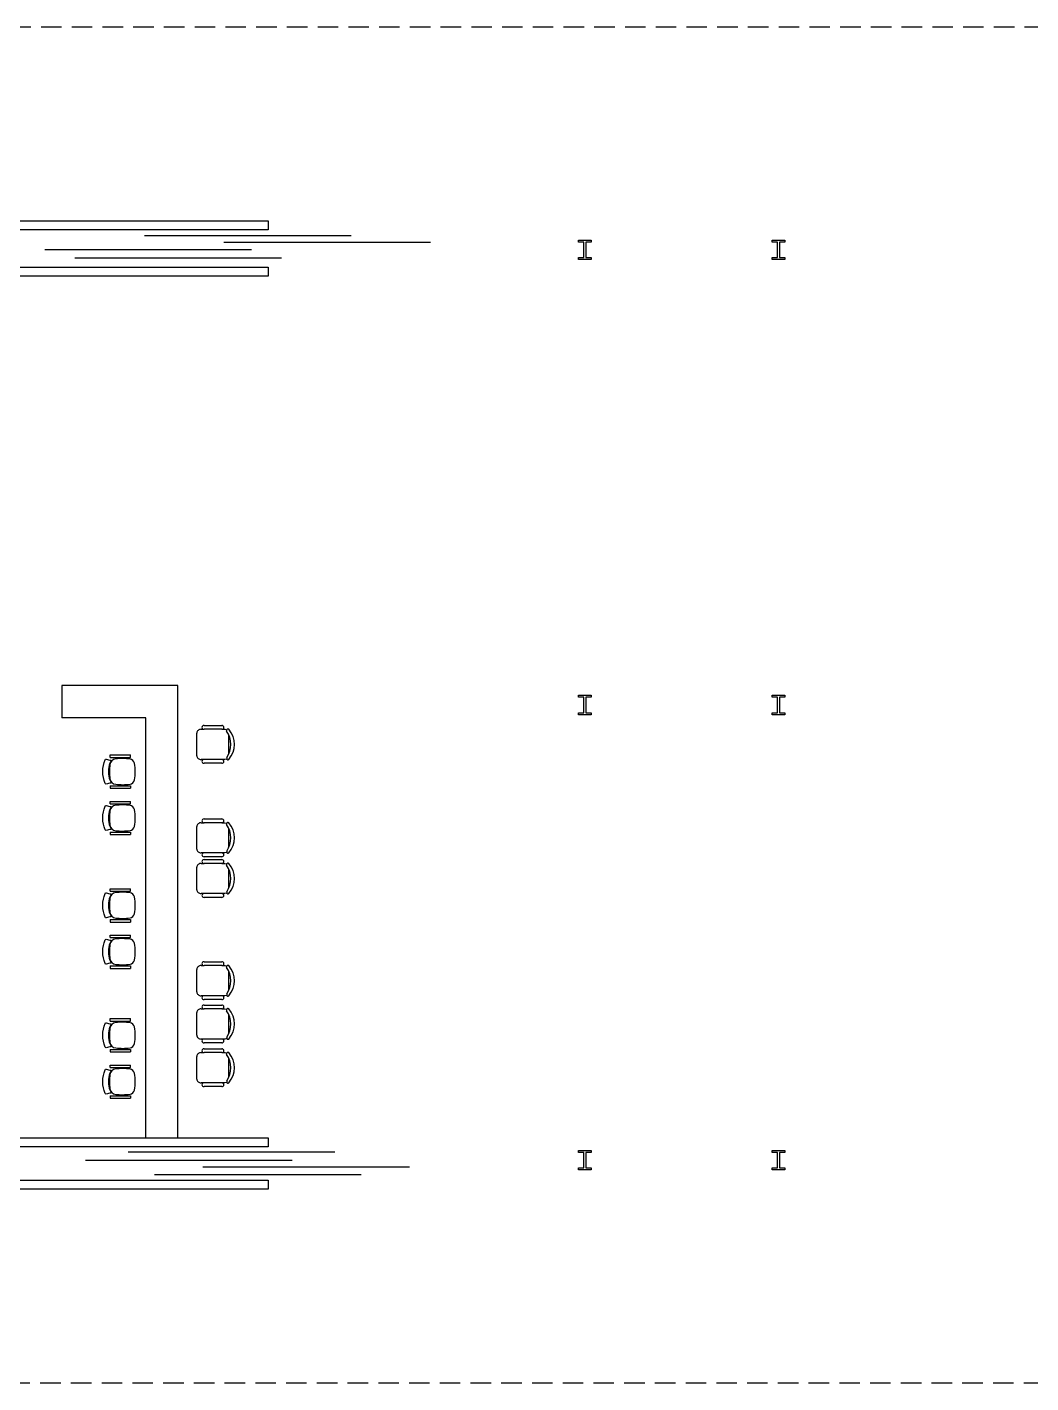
# Model space of a CAD drawing. Extents: x -1.6 to 97.8, y -3 to 18.
# Drawn here: x 29.16 to 44.71, y -3 to 18 of the extents above; entities that cross this region are included whole.
import ezdxf

# ---------------------------------------------------------------- set-up
doc = ezdxf.new("R2010")
doc.units = 0
doc.header["$LTSCALE"] = 0.05
doc.linetypes.add('HIDDEN', pattern=[9.525, 6.35, -3.175])
doc.layers.get('0').update_dxf_attribs({"linetype": 'CONTINUOUS'})
for name, color, linetype in [('ESTRUTURA', 7, 'CONTINUOUS'), ('FINO', 150, 'CONTINUOUS'), ('TRACEJADO', 152, 'HIDDEN')]:
    doc.layers.add(name, color=color, linetype=linetype)

# ---------------------------------------------------------------- blocks, each defined once
blk = doc.blocks.new('P02254')
for p, q in [((-0.273, 0.534), (-0.323, 0.534)), ((-0.323, 0.534), (-0.323, 0.143)), ((-0.273, 0.534), (-0.273, 0.143)), ((-0.05, 0.549), (-0.05, 0.568)), ((0.05, 0.549), (0.05, 0.568)), ((0.272, 0.534), (0.272, 0.143)), ((0.272, 0.534), (0.322, 0.534)), ((0.322, 0.534), (0.322, 0.143)), ((-0.273, 0.143), (-0.323, 0.143)), ((0.272, 0.143), (0.322, 0.143))]:
    blk.add_line(p, q)
blk.add_lwpolyline([(-0.139, 0.539, 0.340817), (-0.246, 0.427, 0.05523), (-0.244, 0.151, 0.328643), (-0.162, 0.065, 0.09095), (0.162, 0.065, 0.328643), (0.244, 0.151, 0.05523), (0.246, 0.427, 0.340817), (0.139, 0.539, 0.077917)], format="xyb", close=True)
blk.add_lwpolyline([(-0.05, 0.568, 0.100785), (-0.196, 0.525, -0.49505), (-0.225, 0.539), (-0.241, 0.61, -0.365963), (-0.229, 0.632, -0.0944), (0, 0.678, -0.0944), (0.229, 0.632, -0.365963), (0.241, 0.61), (0.225, 0.539, -0.49505), (0.196, 0.525, 0.100785), (0.05, 0.568, 0.100785)], format="xyb")
blk.add_arc((0, 0.023), 0.547, 84.7595, 95.2405)
blk = doc.blocks.new('CADEIRA_ESCRITORIO')
for p, q in [((17.87, 12), (5.12, 12)), ((23, -7.44), (23, 7.44)), ((17.87, -12), (5.12, -12))]:
    blk.add_line(p, q)
blk.add_lwpolyline([(0, 9, -0.414214), (3, 12), (5.12, 12, -1), (5.12, 15.04), (17.87, 15.04, -1), (17.87, 12), (20, 12), (21.39, 11.66, -0.45197), (23, 12, -0.333333), (23, -12, -0.45197), (21.39, -11.66), (20, -12), (17.87, -12, -1), (17.87, -15.04), (5.12, -15.04, -1), (5.12, -12), (3, -12, -0.414214), (0, -9)], format="xyb", close=True)
blk.add_lwpolyline([(21.39, 11.66), (21.4, 10.53, -0.290032), (21.41, -10.54), (21.41, -11.7)], format="xyb")

msp = doc.modelspace()

# ---------------------------------------------------------------- linework, layer by layer
for points in [[(28.895, 15), (32.895, 15), (32.895, 14.86), (28.895, 14.86)], [(28.895, 14.283), (32.895, 14.283), (32.895, 14.143), (28.895, 14.143)], [(28.895, 0.797), (32.895, 0.797), (32.895, 0.657), (28.895, 0.657)], [(28.895, 0.14), (32.895, 0.14), (32.895, 0), (28.895, 0)]]:
    msp.add_lwpolyline(points)
at = {"layer": 'ESTRUTURA'}
for points in [[(37.9, 14.43), (37.9, 14.4), (37.7, 14.4), (37.7, 14.43), (37.785, 14.43), (37.785, 14.67), (37.7, 14.67), (37.7, 14.7), (37.9, 14.7), (37.9, 14.67), (37.815, 14.67), (37.815, 14.43)], [(40.9, 14.43), (40.9, 14.4), (40.7, 14.4), (40.7, 14.43), (40.785, 14.43), (40.785, 14.67), (40.7, 14.67), (40.7, 14.7), (40.9, 14.7), (40.9, 14.67), (40.815, 14.67), (40.815, 14.43)], [(37.9, 7.38), (37.9, 7.35), (37.7, 7.35), (37.7, 7.38), (37.785, 7.38), (37.785, 7.62), (37.7, 7.62), (37.7, 7.65), (37.9, 7.65), (37.9, 7.62), (37.815, 7.62), (37.815, 7.38)], [(40.9, 7.38), (40.9, 7.35), (40.7, 7.35), (40.7, 7.38), (40.785, 7.38), (40.785, 7.62), (40.7, 7.62), (40.7, 7.65), (40.9, 7.65), (40.9, 7.62), (40.815, 7.62), (40.815, 7.38)], [(37.9, 0.33), (37.9, 0.3), (37.7, 0.3), (37.7, 0.33), (37.785, 0.33), (37.785, 0.57), (37.7, 0.57), (37.7, 0.6), (37.9, 0.6), (37.9, 0.57), (37.815, 0.57), (37.815, 0.33)], [(40.9, 0.33), (40.9, 0.3), (40.7, 0.3), (40.7, 0.33), (40.785, 0.33), (40.785, 0.57), (40.7, 0.57), (40.7, 0.6), (40.9, 0.6), (40.9, 0.57), (40.815, 0.57), (40.815, 0.33)]]:
    msp.add_lwpolyline(points, close=True, dxfattribs=at)
at = {"layer": 'FINO'}
for p, q in [((34.18, 14.765), (30.977, 14.765)), ((32.634, 14.549), (29.431, 14.549)), ((35.408, 14.662), (32.205, 14.662)), ((33.1, 14.422), (29.897, 14.422)), ((29.695, 7.8), (29.695, 7.3)), ((33.267, 0.444), (30.065, 0.444)), ((33.926, 0.576), (30.724, 0.576)), ((34.336, 0.225), (31.134, 0.225)), ((35.083, 0.342), (31.88, 0.342))]:
    msp.add_line(p, q, dxfattribs=at)
for points in [[(31.495, 0.797), (31.495, 7.8), (29.695, 7.8)], [(30.995, 0.797), (30.995, 7.3), (29.695, 7.3)]]:
    msp.add_lwpolyline(points, dxfattribs=at)
at = {"layer": 'TRACEJADO'}
msp.add_lwpolyline([(-1.595, 18), (-1.595, -3), (97.795, -3), (97.795, 18)], close=True, dxfattribs=at)

# ---------------------------------------------------------------- block references
at = {"layer": 'FINO', "xscale": 0.0215314944589332, "yscale": 0.0194843677961671, "zscale": 0.0194843677961332}
for p in [(31.789, 6.89, -2.457), (31.789, 5.443, -2.457), (31.789, 4.813, -2.457), (31.789, 3.23, -2.457), (31.789, 2.56, -2.457), (31.789, 1.882, -2.457)]:
    msp.add_blockref('CADEIRA_ESCRITORIO', p, dxfattribs=at)
at = {"layer": 'FINO', "xscale": 0.7999999999999545, "yscale": 0.7999999999999545, "zscale": 0.7999999999999545, "rotation": 90.00000000000827}
for p in [(30.873, 6.468), (30.873, 5.75), (30.873, 4.397), (30.873, 3.679), (30.873, 2.384), (30.873, 1.666)]:
    msp.add_blockref('P02254', p, dxfattribs=at)

doc.saveas('drawing.dxf')
